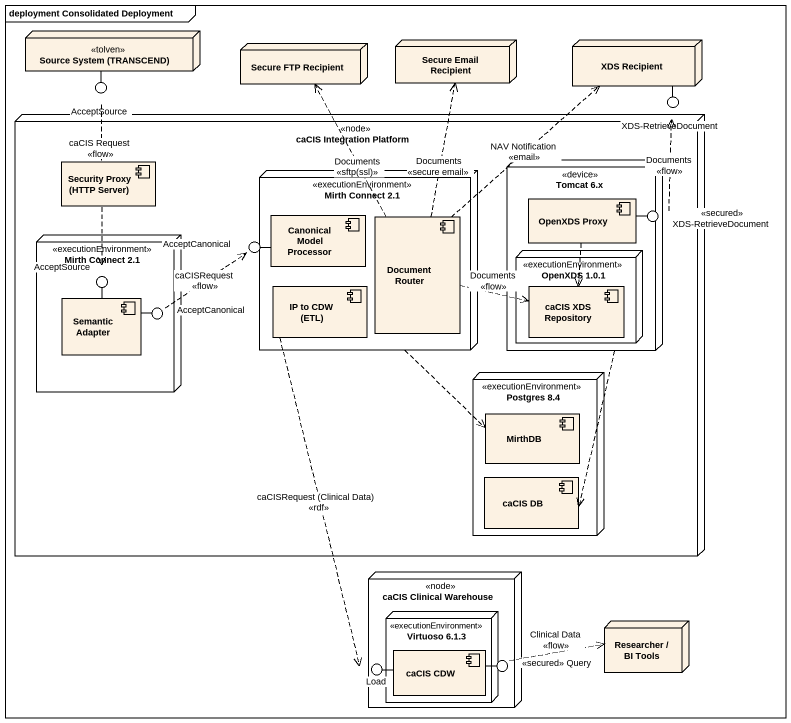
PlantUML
@startuml
mainframe deployment Consolidated Deployment
node "Source System (TRANSCEND)" as Source_System_TRANSCEND <<tolven>>
() AcceptSource
node "Secure FTP Recipient" as Secure_FTP_Recipient
node "Secure Email Recipient" as Secure_Email_Recipient
node "XDS Recipient" as XDS_Recipient
node "caCIS Integration Platform" as caCIS_Integration_Platform <<node>> {
  component "Security Proxy (HTTP Server)" as Security_Proxy_HTTP_Server
  node "Mirth Connect 2.1" as Mirth_Connect_2_1 <<executionEnvironment>> {
    component "Canonical Model Processor" as Canonical_Model_Processor
    component "Document Router" as Document_Router
    component "IP to CDW (ETL)" as IP_to_CDW_ETL
  }
  node "Tomcat 6.x" as Tomcat_6_x <<device>> {
    component "OpenXDS Proxy" as OpenXDS_Proxy
    node "OpenXDS 1.0.1" as OpenXDS_1_0_1 <<executionEnvironment>> {
      component "caCIS XDS Repository" as caCIS_XDS_Repository
    }
  }
  node "Mirth Connect 2.1" as Mirth_Connect_2_1_2 <<executionEnvironment>> {
    component "Semantic Adapter" as Semantic_Adapter
  }
  node "Postgres 8.4" as Postgres_8_4 <<executionEnvironment>> {
    component MirthDB
    component "caCIS DB" as caCIS_DB
  }
}
() "XDS-RetrieveDocument" as XDS_RetrieveDocument
() "<<secured>> XDS-RetrieveDocument" as secured_XDS_RetrieveDocument
() "AcceptSource" as AcceptSource_2
() AcceptCanonical
() "AcceptCanonical" as AcceptCanonical_2
node "caCIS Clinical Warehouse" as caCIS_Clinical_Warehouse <<node>> {
  node "Virtuoso 6.1.3" as Virtuoso_6_1_3 <<executionEnvironment>> {
    component "caCIS CDW" as caCIS_CDW
  }
}
node "Researcher / BI Tools" as Researcher_BI_Tools
() Load
() "<<secured>> Query" as secured_Query
Source_System_TRANSCEND -- AcceptSource
XDS_Recipient -- XDS_RetrieveDocument
OpenXDS_Proxy -right- secured_XDS_RetrieveDocument
Semantic_Adapter -up- AcceptSource_2
Canonical_Model_Processor -left- AcceptCanonical
Semantic_Adapter -right- AcceptCanonical_2
caCIS_CDW -left- Load
caCIS_CDW -right- secured_Query
AcceptSource ..> AcceptSource_2 : caCIS Request\n<<flow>>
Mirth_Connect_2_1 ..> MirthDB
Tomcat_6_x ..> caCIS_DB
Document_Router .up.> Secure_FTP_Recipient : Documents\n<<sftp(ssl)>>
Document_Router .up.> Secure_Email_Recipient : Documents\n<<secure email>>
Document_Router .up.> XDS_Recipient : NAV Notification\n<<email>>
Document_Router .right.> caCIS_XDS_Repository : Documents\n<<flow>>
OpenXDS_Proxy ..> caCIS_XDS_Repository
secured_XDS_RetrieveDocument .up.> XDS_RetrieveDocument : Documents\n<<flow>>
AcceptCanonical_2 .up.> AcceptCanonical : caCISRequest\n<<flow>>
IP_to_CDW_ETL ..> Load : caCISRequest (Clinical Data)\n<<rdf>>
secured_Query .right.> Researcher_BI_Tools : Clinical Data\n<<flow>>
@enduml
